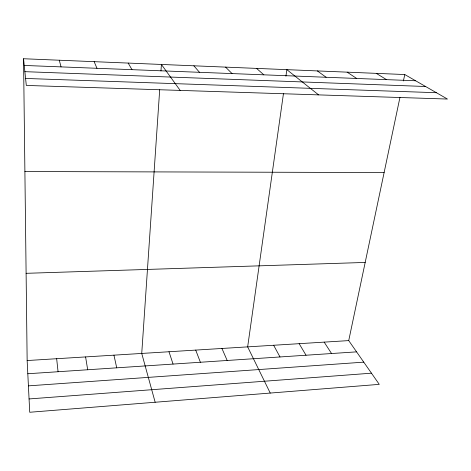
<?xml version="1.0" encoding="UTF-8"?>
<svg xmlns="http://www.w3.org/2000/svg" width="471" height="471" viewBox="0 0 471 471"><rect width="100%" height="100%" fill="white"/><g stroke="black" fill="none" stroke-linecap="round" stroke-linejoin="round"><path stroke-width="0.71" d="M159.693 89.743L141.736 353.438L155.159 402.246M160.97 70.956L161.412 64.456L180.169 90.408M283.46 93.599L247.658 346.874L270.236 393.061M285.921 76.184L286.845 69.655L318.608 94.883M23.55 58.74L26.305 85.434L447.45 99.051L404.766 74.542L23.55 58.74L27.147 360.545L29.732 412.26L379.261 384.36L348.723 340.604L399.973 97.297M403.417 80.941L404.766 74.542M29.067 398.943L371.466 373.185M28.413 385.861L363.759 362.146M27.807 373.744L356.582 351.861M27.147 360.545L348.723 340.604M26.111 273.321L365.19 262.441M24.892 171.538L384.124 172.545M25.581 78.451L436.417 92.716M24.881 71.669L425.607 86.505M24.239 65.445L415.616 80.771M376.276 73.358L386.479 79.628M347.145 72.151L356.659 78.463M317.336 70.915L326.138 77.268M256.56 68.395L263.831 74.824M225.574 67.112L232.044 73.582M193.869 65.799L199.486 72.304M324.172 342.129L331.549 353.527M299.156 343.677L306.02 355.228M128.183 63.079L131.98 69.667M273.657 345.261L279.998 356.959M221.935 348.469L227.175 360.474M94.147 61.666L96.961 68.295M195.718 350.094L200.381 362.258M168.989 351.749L173.051 364.077M59.281 60.223L61.059 66.888M113.941 355.163L116.726 367.827M85.592 356.924L87.694 369.759M56.667 358.714L58.063 371.731"/></g></svg>
